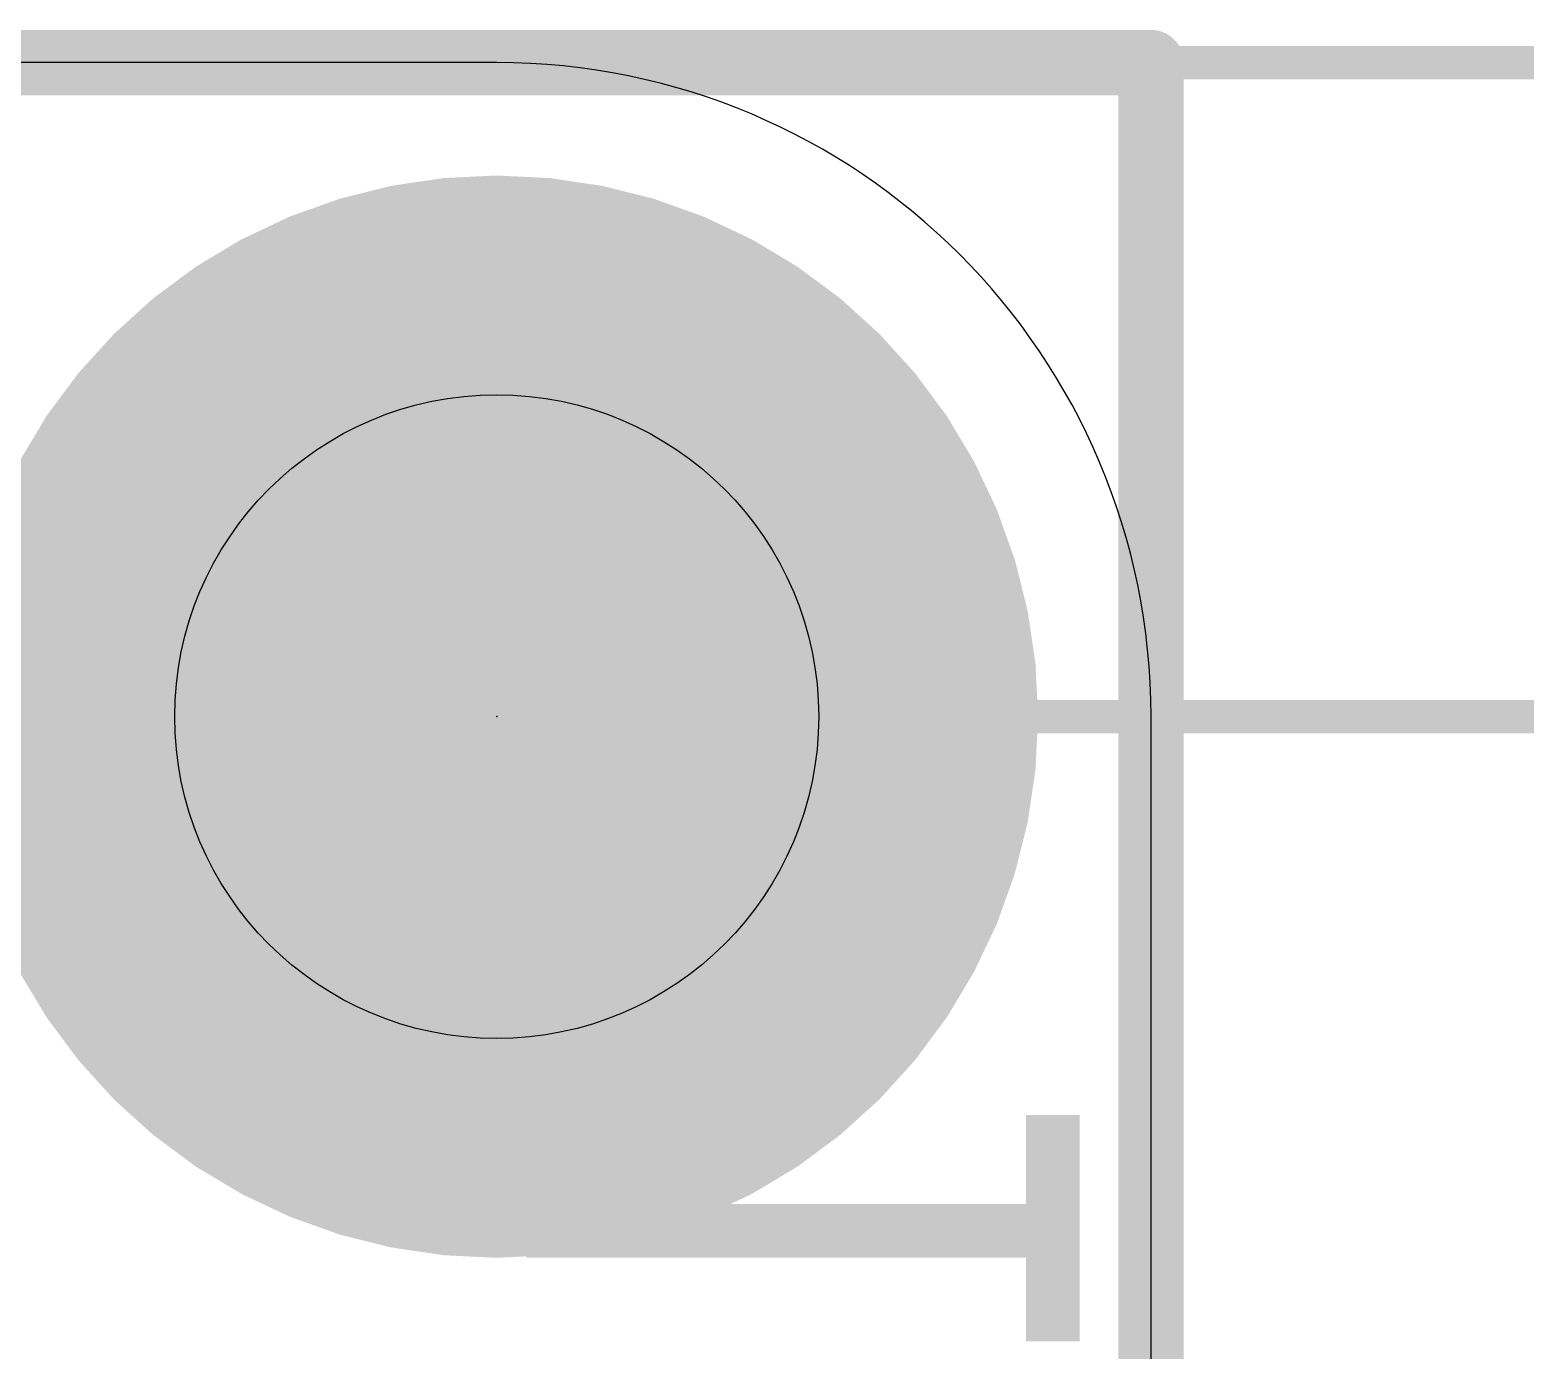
# Model space of a CAD drawing. Extents: x -1.9 to 34.1, y -8.2 to 17.9.
# Drawn here: x 21.05 to 26.85, y 12.78 to 17.91 of the extents above; entities that cross this region are included whole.
import ezdxf

# ---------------------------------------------------------------- set-up
doc = ezdxf.new("R2010")
doc.units = 0
for name, color, linetype in [('1', 12, 'CONTINUOUS'), ('16', 5, 'CONTINUOUS'), ('17', 110, 'CONTINUOUS'), ('20', 53, 'CONTINUOUS'), ('21', 40, 'CONTINUOUS'), ('22', 6, 'CONTINUOUS'), ('23', 53, 'CONTINUOUS'), ('29', 253, 'CONTINUOUS'), ('30', 253, 'CONTINUOUS'), ('39', 12, 'CONTINUOUS'), ('40', 132, 'CONTINUOUS'), ('41', 12, 'CONTINUOUS'), ('42', 132, 'CONTINUOUS'), ('44', 253, 'CONTINUOUS'), ('47', 253, 'CONTINUOUS')]:
    doc.layers.add(name, color=color, linetype=linetype)

# ---------------------------------------------------------------- blocks, each defined once
blk = doc.blocks.new('ROUNDP')
at = {"const_width": 0.5}
blk.add_lwpolyline([(0, -0.25, 1), (0, 0.25, 1), (0, -0.25)], format="xyb", dxfattribs=at)
blk = doc.blocks.new('RECT')
blk.add_solid([(-0.5, -0.5), (0.5, -0.5), (-0.5, 0.5), (0.5, 0.5)])

msp = doc.modelspace()

# ---------------------------------------------------------------- linework, layer by layer
at = {"layer": '1', "const_width": 0.254}
for points in [[(0, 17.78), (25.4, 17.78)], [(25.4, 17.78), (25.4, 0)]]:
    msp.add_lwpolyline(points, dxfattribs=at)
at = {"layer": '1', "const_width": 0.127}
for points in [[(25.4635, 17.78, 1), (25.3365, 17.78)], [(25.4, 17.7165, 1), (25.4, 17.8435)]]:
    msp.add_lwpolyline(points, format="xyb", dxfattribs=at)
at = {"layer": '16', "const_width": 0.254}
for points in [[(0, 17.78), (25.4, 17.78)], [(25.4, 17.78), (25.4, 0)]]:
    msp.add_lwpolyline(points, dxfattribs=at)
at = {"layer": '16', "const_width": 0.127}
for points in [[(25.4635, 17.78, 1), (25.3365, 17.78)], [(25.4, 17.7165, 1), (25.4, 17.8435)]]:
    msp.add_lwpolyline(points, format="xyb", dxfattribs=at)
at = {"layer": '20'}
for p, q in [((22.86, 17.78), (2.54, 17.78)), ((25.4, 2.54), (25.4, 15.24))]:
    msp.add_line(p, q, dxfattribs=at)
msp.add_arc((22.86, 15.24), 2.54, 0, 90, dxfattribs=at)
at = {"layer": '21', "const_width": 0.2032}
msp.add_lwpolyline([(22.86, 13.24, 1), (22.86, 17.24, 1), (22.86, 13.24)], format="xyb", dxfattribs=at)
at = {"layer": '23'}
msp.add_point((22.86, 15.24), dxfattribs=at)
at = {"layer": '39', "const_width": 2.032}
msp.add_lwpolyline([(22.86, 14.24, 1), (22.86, 16.24, 1), (22.86, 14.24)], format="xyb", dxfattribs=at)
at = {"layer": '40', "const_width": 2.032}
msp.add_lwpolyline([(22.86, 14.24, 1), (22.86, 16.24, 1), (22.86, 14.24)], format="xyb", dxfattribs=at)
at = {"layer": '41', "const_width": 2.032}
msp.add_lwpolyline([(22.86, 14.24, 1), (22.86, 16.24, 1), (22.86, 14.24)], format="xyb", dxfattribs=at)
at = {"layer": '42', "const_width": 2.032}
msp.add_lwpolyline([(22.86, 14.24, 1), (22.86, 16.24, 1), (22.86, 14.24)], format="xyb", dxfattribs=at)
at = {"layer": '44'}
msp.add_circle((22.86, 15.24), 1.25, dxfattribs=at)
at = {"layer": '47', "const_width": 0.13}
for points in [[(12.319, 17.78), (34.081, 17.78)], [(12.7, 15.24), (31.287, 15.24)]]:
    msp.add_lwpolyline(points, dxfattribs=at)

# ---------------------------------------------------------------- block references
at = {"layer": '17', "xscale": 3.516, "yscale": 3.516}
msp.add_blockref('ROUNDP', (22.86, 15.24), dxfattribs=at)
msp.add_blockref('ROUNDP', (22.86, 15.24), dxfattribs=at)
at = {"layer": '22', "rotation": 90}
for p, xscale, yscale in [((24.9267, 13.2537), 0.8788, 0.0231), ((24.9498, 13.2537), 0.8788, 0.0231), ((24.9729, 13.2537), 0.8788, 0.0231), ((24.996, 13.2537), 0.8788, 0.0231), ((25.019, 13.2537), 0.8788, 0.0229), ((25.042, 13.2537), 0.8788, 0.0231), ((25.0651, 13.2537), 0.8788, 0.0231), ((25.0882, 13.2537), 0.8788, 0.0231), ((25.1113, 13.2537), 0.8788, 0.0231), ((22.987, 13.2436), 0.2083, 0.0229), ((23.01, 13.2436), 0.2083, 0.0231), ((23.0331, 13.2436), 0.2083, 0.0231), ((23.0562, 13.2436), 0.2083, 0.0231), ((23.0793, 13.2436), 0.2083, 0.0231), ((23.1024, 13.2436), 0.2083, 0.0231), ((23.1256, 13.2436), 0.2083, 0.0231), ((23.1487, 13.2436), 0.2083, 0.0231), ((23.1718, 13.2436), 0.2083, 0.0231), ((23.1949, 13.2436), 0.2083, 0.0231), ((23.218, 13.2436), 0.2083, 0.0231), ((23.241, 13.2436), 0.2083, 0.0229), ((23.264, 13.2436), 0.2083, 0.0231), ((23.2871, 13.2436), 0.2083, 0.0231), ((23.3102, 13.2436), 0.2083, 0.0231), ((23.3333, 13.2436), 0.2083, 0.0231), ((23.3564, 13.2436), 0.2083, 0.0231), ((23.3796, 13.2436), 0.2083, 0.0231), ((23.4027, 13.2436), 0.2083, 0.0231), ((23.4258, 13.2436), 0.2083, 0.0231), ((23.4489, 13.2436), 0.2083, 0.0231), ((23.472, 13.2436), 0.2083, 0.0231), ((23.495, 13.2436), 0.2083, 0.0229), ((23.518, 13.2436), 0.2083, 0.0231), ((23.5411, 13.2436), 0.2083, 0.0231), ((23.5642, 13.2436), 0.2083, 0.0231), ((23.5873, 13.2436), 0.2083, 0.0231), ((23.6104, 13.2436), 0.2083, 0.0231), ((23.6336, 13.2436), 0.2083, 0.0231), ((23.6567, 13.2436), 0.2083, 0.0231), ((23.6798, 13.2436), 0.2083, 0.0231), ((23.7029, 13.2436), 0.2083, 0.0231), ((23.726, 13.2436), 0.2083, 0.0231), ((23.749, 13.2436), 0.2083, 0.0229), ((23.772, 13.2436), 0.2083, 0.0231), ((23.7951, 13.2436), 0.2083, 0.0231), ((23.8182, 13.2436), 0.2083, 0.0231), ((23.8413, 13.2436), 0.2083, 0.0231), ((23.8644, 13.2436), 0.2083, 0.0231), ((23.8876, 13.2436), 0.2083, 0.0231), ((23.9107, 13.2436), 0.2083, 0.0231), ((23.9338, 13.2436), 0.2083, 0.0231), ((23.9569, 13.2436), 0.2083, 0.0231), ((23.98, 13.2436), 0.2083, 0.0231), ((24.003, 13.2436), 0.2083, 0.0229), ((24.026, 13.2436), 0.2083, 0.0231), ((24.0491, 13.2436), 0.2083, 0.0231), ((24.0722, 13.2436), 0.2083, 0.0231), ((24.0953, 13.2436), 0.2083, 0.0231), ((24.1184, 13.2436), 0.2083, 0.0231), ((24.1416, 13.2436), 0.2083, 0.0231), ((24.1647, 13.2436), 0.2083, 0.0231), ((24.1878, 13.2436), 0.2083, 0.0231), ((24.2109, 13.2436), 0.2083, 0.0231), ((24.234, 13.2436), 0.2083, 0.0231), ((24.257, 13.2436), 0.2083, 0.0229), ((24.28, 13.2436), 0.2083, 0.0231), ((24.3031, 13.2436), 0.2083, 0.0231), ((24.3262, 13.2436), 0.2083, 0.0231), ((24.3493, 13.2436), 0.2083, 0.0231), ((24.3724, 13.2436), 0.2083, 0.0231), ((24.3956, 13.2436), 0.2083, 0.0231), ((24.4187, 13.2436), 0.2083, 0.0231), ((24.4418, 13.2436), 0.2083, 0.0231), ((24.4649, 13.2436), 0.2083, 0.0231), ((24.488, 13.2436), 0.2083, 0.0231), ((24.511, 13.2436), 0.2083, 0.0229), ((24.534, 13.2436), 0.2083, 0.0231), ((24.5571, 13.2436), 0.2083, 0.0231), ((24.5802, 13.2436), 0.2083, 0.0231), ((24.6033, 13.2436), 0.2083, 0.0231), ((24.6264, 13.2436), 0.2083, 0.0231), ((24.6496, 13.2436), 0.2083, 0.0231), ((24.6727, 13.2436), 0.2083, 0.0231), ((24.6958, 13.2436), 0.2083, 0.0231), ((24.7189, 13.2436), 0.2083, 0.0231), ((24.742, 13.2436), 0.2083, 0.0231), ((24.765, 13.2436), 0.2083, 0.0229), ((24.788, 13.2436), 0.2083, 0.0231), ((24.8111, 13.2436), 0.2083, 0.0231), ((24.8342, 13.2436), 0.2083, 0.0231), ((24.8573, 13.2436), 0.2083, 0.0231), ((24.8804, 13.2436), 0.2083, 0.0231), ((24.9036, 13.2436), 0.2083, 0.0231)]:
    msp.add_blockref('RECT', p, dxfattribs=dict(at, xscale=xscale, yscale=yscale))
at = {"layer": '29', "xscale": 3.6176, "yscale": 3.6176}
msp.add_blockref('ROUNDP', (22.86, 15.24), dxfattribs=at)
at = {"layer": '30', "xscale": 3.6176, "yscale": 3.6176}
msp.add_blockref('ROUNDP', (22.86, 15.24), dxfattribs=at)

doc.saveas('drawing.dxf')
